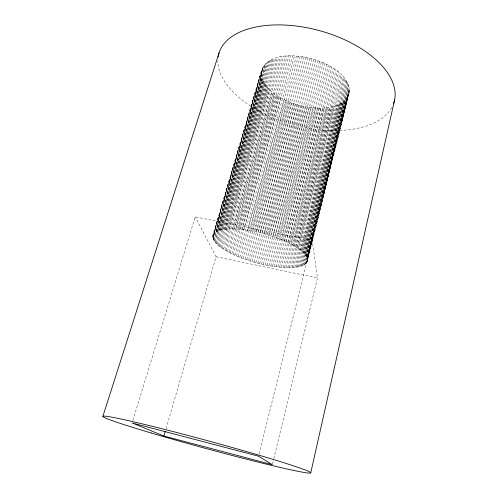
<?xml version="1.0" encoding="UTF-8"?>
<svg xmlns="http://www.w3.org/2000/svg" width="498" height="498" viewBox="0 0 498 498"><rect width="100%" height="100%" fill="white"/><g stroke="black" fill="none" stroke-linecap="round" stroke-linejoin="round"><path stroke-width="0.37" stroke-dasharray="2.49 1.87" d="M349.409 90.885C347.262 71.189 324.901 62.119 308.106 57.762C292.824 54.712 269.543 53.012 261.78 69.876L212.907 235.349C212.192 242.37 219.892 246.51 224.822 249.965C234.471 255.729 245.116 259.645 255.91 262.658C267.252 265.689 278.961 267.831 290.739 267.582C296.441 267.077 304.471 267.177 307.384 261.238L349.409 90.885L306.855 262.39M307.384 261.238C308.287 254.839 301.452 250.768 297.013 247.518C287.01 241.2 275.792 237.067 264.45 233.879C252.996 230.817 241.169 228.65 229.273 228.949C223.664 229.478 215.69 229.429 212.907 235.349M349.173 92.921C342.07 112.336 314.692 109.031 298.713 105.196C283.2 100.341 259.091 89.752 261.78 69.876M272.524 463.943L273.62 459.405M273.8 458.652L317.487 277.984L312.221 240.204L195.204 216.867L132.773 420.717M303.388 265.21L344.429 100.845M306.146 255.717L348.625 85.494M304.154 264.812L345.232 100.086M306.6 256.476L348.942 86.596M304.844 264.382L345.973 99.289M306.973 257.217L349.179 87.692M305.461 263.928L346.645 98.467M307.254 257.939L349.335 88.769M306.009 263.442L347.249 97.608M307.447 258.643L349.415 89.833M306.469 262.932L347.778 96.724M259.116 453.933L312.221 240.204M307.16 261.83L349.328 91.912M299.634 266.505L340.582 103.54M303.475 252.542L346.552 81.006M300.668 266.225L341.634 102.924M304.272 253.358L347.193 82.133M301.645 265.92L342.624 102.264M304.981 254.154L347.747 83.259M302.547 265.577L343.558 101.573M305.61 254.945L348.226 84.38M296.154 267.152L337.102 105.178M300.599 250.058L344.18 77.626M297.374 266.972L338.316 104.673M301.639 250.892L345.052 78.752M298.532 266.754L339.474 104.126M302.597 251.72L345.842 79.879M297.013 247.518L341.13 74.302M292.17 267.526L333.174 106.466M298.283 248.365L342.219 75.403M293.552 267.432L334.531 106.074M294.878 267.308L343.24 76.511M287.751 267.613L328.867 107.387M294.25 245.825L338.746 72.142M289.27 267.613L330.342 107.12M295.669 246.672L339.972 73.212M290.739 267.582L331.774 106.809M284.588 267.519L325.81 107.792M291.212 244.145L336.094 70.056M286.188 267.582L327.354 107.612M292.762 244.985L337.451 71.09M281.289 267.302L322.636 108.035M287.925 242.489L333.193 68.052M282.957 267.426L324.235 107.935M289.599 243.31L334.668 69.041M276.11 266.754L317.687 108.091M284.408 240.876L330.068 66.153M277.865 266.965L319.361 108.116M286.188 241.673L331.656 67.087M279.59 267.152L321.011 108.097M272.537 266.249L314.3 107.923M280.691 239.314L326.744 64.373M274.336 266.517L316 108.029M282.571 240.086L328.431 65.244M268.895 265.627L310.858 107.593M276.801 237.82L323.252 62.723M270.725 265.951L312.582 107.773M278.762 238.561L325.02 63.532M272.78 236.413L319.604 61.229M265.21 264.905L307.391 107.101M267.059 265.278L309.127 107.363M274.803 237.104L321.447 61.957M261.487 264.077L303.911 106.454M270.725 235.741L317.736 60.544M263.349 264.506L305.648 106.796M257.765 263.156L300.437 105.651M266.555 234.471L313.933 59.293M259.626 263.629L302.168 106.068M268.646 235.093L315.844 59.897M254.055 262.141L297.001 104.704M262.334 233.313L310.061 58.222M255.91 262.658L298.713 105.196M264.45 233.879L312.003 58.739M250.388 261.039L293.615 103.615M252.218 261.599L295.302 104.175M260.217 232.784L308.106 57.762M246.771 259.856L290.297 102.389M255.984 231.807L304.191 56.977M248.57 260.454L291.946 103.018M258.095 232.28L306.146 57.345M243.236 258.605L287.072 101.038M251.789 230.966L300.282 56.386M244.991 259.24L288.672 101.729M253.88 231.371L302.23 56.654M239.799 257.279L283.96 99.563M247.662 230.263L296.422 56M241.505 257.952L285.497 100.316M249.716 230.593L298.346 56.168M243.647 229.703L292.643 55.82M236.488 255.904L280.972 97.975M238.131 256.601L294.523 55.888M239.768 229.285L288.965 55.844M233.313 254.472L278.133 96.282M241.692 229.472L290.788 55.807M234.882 255.194L279.534 97.141M236.064 229.024L285.422 56.075M230.3 253.003L275.456 94.496M237.895 229.136L287.178 55.932M231.782 253.743L276.77 95.398M226.117 250.731L271.796 91.657M232.56 228.912L282.049 56.498M227.462 251.496L272.966 92.622M234.284 228.949L283.717 56.262M228.856 252.249L274.186 93.568M229.273 228.949L278.861 57.121M223.59 249.187L269.611 89.677M224.822 249.965L280.43 56.784M224.828 229.285L274.491 58.397M220.216 246.859L266.754 86.602M226.241 229.136L275.892 57.93M221.28 247.637L267.644 87.642M227.729 229.024L277.349 57.5M222.407 248.415L268.596 88.669M216.611 243.759L263.816 82.382M221.012 229.939L270.669 60.071M217.414 244.53L264.45 83.446M222.214 229.69L271.877 59.474M218.286 245.302L265.154 84.504M223.484 229.466L273.153 58.913M166.077 428.61L216.088 256.731L195.204 216.867M219.22 246.08L265.92 85.563M213.698 240.03L261.674 77.047M216.194 231.695L265.664 63.626M214.134 240.758L261.954 78.111M216.997 231.284L266.517 62.841M214.644 241.493L262.315 79.176M217.881 230.898L267.451 62.094M215.223 242.24L262.745 80.246M218.846 230.549L268.453 61.385M215.883 242.999L263.243 81.311M219.892 230.225L269.524 60.706M212.777 235.965L262.104 68.911M212.727 236.6L262.508 67.965M212.758 237.253L262.981 67.043M212.87 237.926L263.542 66.147M213.069 238.61L264.17 65.282M213.343 239.314L264.88 64.435M216.088 256.731L317.487 277.984M391.708 107.649A90.904 48.848 15.2 0 1 294.237 125.004A90.904 48.848 15.2 0 1 217.844 61.042"/><path stroke-width="0.75" d="M310.758 472.801L394.59 99.967M163.917 436.049L132.095 422.951L258.549 456.193L272.344 464.696L163.917 436.049L165.212 431.585M102.868 416.372L219.052 52.919M218.136 56.928A90.904 48.848 15.2 0 1 318.129 30.266A90.904 48.848 15.2 0 1 393.681 103.273M151.193 432.999A107.711 3.978 15.2 0 0 310.671 472.951A107.711 3.978 15.2 0 0 158.569 427.869A107.711 3.978 15.2 0 0 151.193 432.999"/></g></svg>
